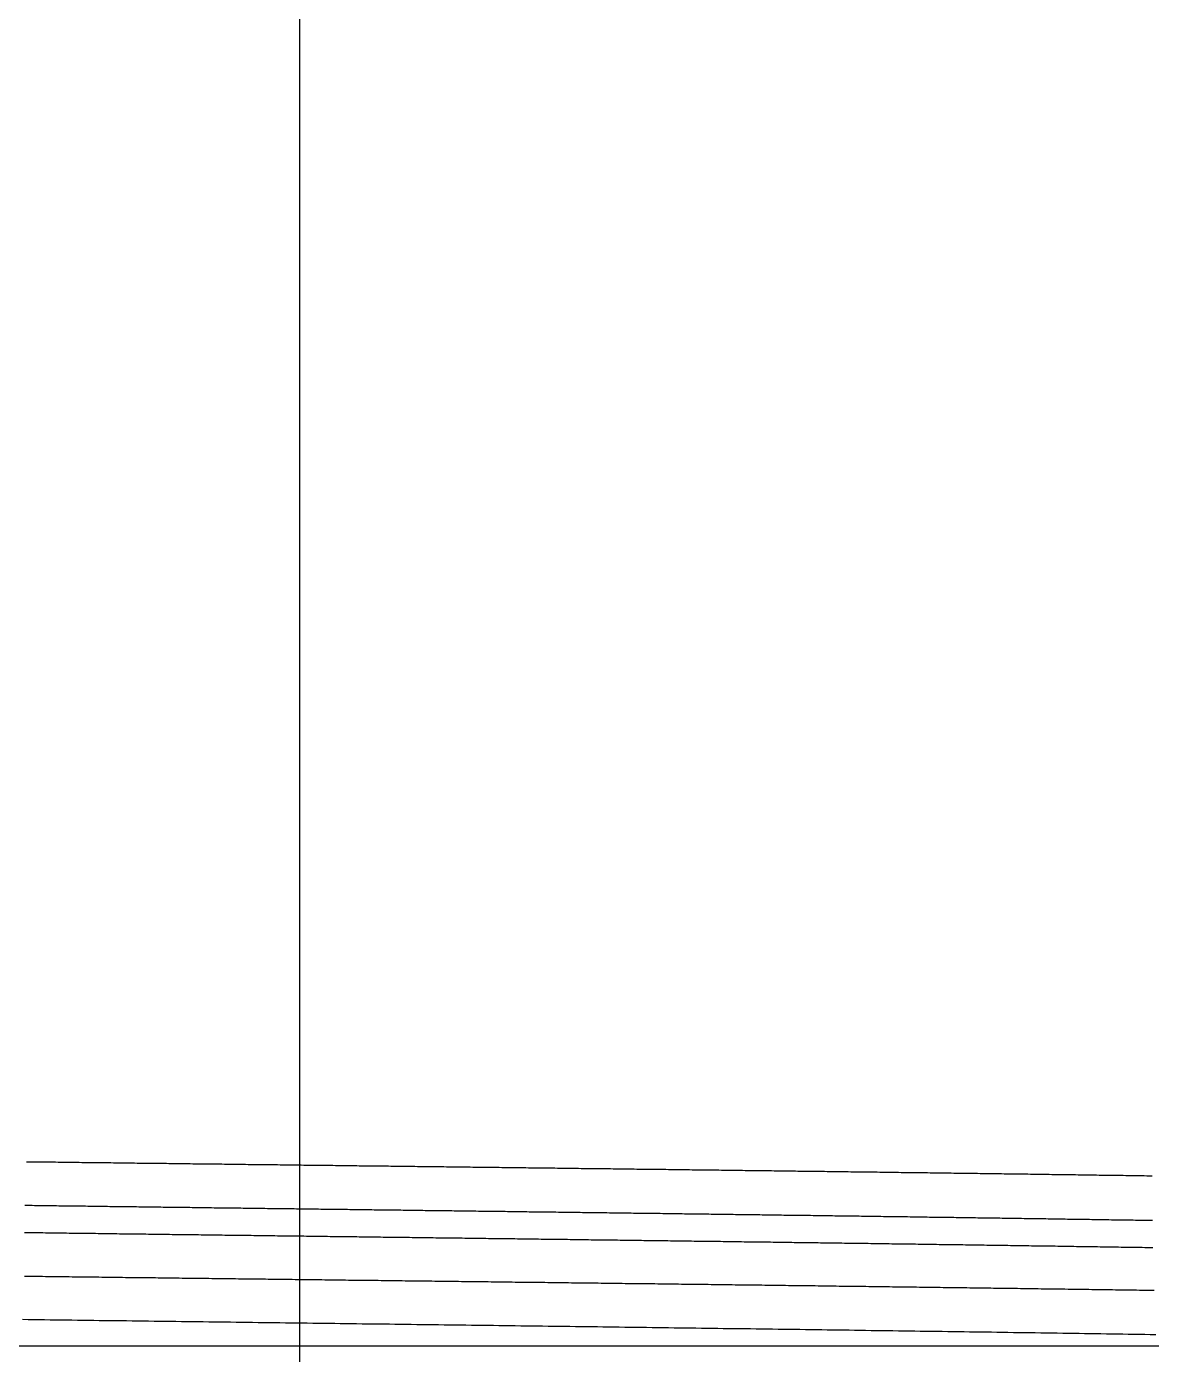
# Model space of a CAD drawing. Header units: millimetres. Extents: x 0 to 3800, y -67 to 2530.
# Drawn here: x 3404.42 to 3419.61, y 911.59 to 929.51 of the extents above; entities that cross this region are included whole.
import ezdxf
from ezdxf.lldxf.tags import DXFTag

# ---------------------------------------------------------------- set-up
doc = ezdxf.new("R2010")
doc.units = ezdxf.units.MM
doc.layers.add('내부선 및 부속', color=4, linetype='Continuous')
doc.layers.add('중심선', color=1, linetype='DASHED')
tags = doc.linetypes.add('DASHDOT', pattern=[70, 31, -13, 13, -13]).pattern_tags.tags
tags[10:11] = [DXFTag(74, 4), DXFTag(75, 0), DXFTag(340, '0'), DXFTag(46, 0.0), DXFTag(50, 0.0), DXFTag(44, 0.0), DXFTag(45, 0.0)]
tags[8:9] = [DXFTag(74, 4), DXFTag(75, 0), DXFTag(340, '0'), DXFTag(46, 0.0), DXFTag(50, 0.0), DXFTag(44, 0.0), DXFTag(45, 0.0)]
tags[6:7] = [DXFTag(74, 4), DXFTag(75, 0), DXFTag(340, '0'), DXFTag(46, 0.0), DXFTag(50, 0.0), DXFTag(44, 0.0), DXFTag(45, 0.0)]
tags[4:5] = [DXFTag(74, 4), DXFTag(75, 0), DXFTag(340, '0'), DXFTag(46, 0.0), DXFTag(50, 0.0), DXFTag(44, 0.0), DXFTag(45, 0.0)]
tags = doc.linetypes.add('DASHED', pattern=[25.72, 12.86, -12.86]).pattern_tags.tags
tags[6:7] = [DXFTag(74, 4), DXFTag(75, 0), DXFTag(340, '0'), DXFTag(46, 0.0), DXFTag(50, 0.0), DXFTag(44, 0.0), DXFTag(45, 0.0)]
tags[4:5] = [DXFTag(74, 4), DXFTag(75, 0), DXFTag(340, '0'), DXFTag(46, 0.0), DXFTag(50, 0.0), DXFTag(44, 0.0), DXFTag(45, 0.0)]

msp = doc.modelspace()

# ---------------------------------------------------------------- linework, layer by layer
at = {"layer": '내부선 및 부속', "linetype": 'Continuous'}
msp.add_line((3387.207, 911.708), (3429.004, 911.708), dxfattribs=at)
at = {"layer": '내부선 및 부속', "linetype": 'Continuous', "flags": 128}
for points in [[(3419.616, 914), (3419.581, 914.001), (3419.545, 914.001), (3419.509, 914.002), (3419.474, 914.002), (3419.438, 914.003), (3419.402, 914.003), (3419.367, 914.004), (3419.331, 914.004), (3419.295, 914.005), (3419.26, 914.005), (3419.224, 914.006), (3419.188, 914.006), (3419.153, 914.007), (3419.117, 914.007), (3419.081, 914.008), (3419.045, 914.008), (3419.01, 914.009), (3418.974, 914.009), (3418.938, 914.01), (3418.903, 914.01), (3418.867, 914.011), (3418.831, 914.011), (3418.796, 914.012), (3418.76, 914.012), (3418.724, 914.013), (3418.689, 914.013), (3418.653, 914.014), (3418.617, 914.014), (3418.582, 914.015), (3418.546, 914.015), (3418.51, 914.016), (3418.475, 914.016), (3418.439, 914.017), (3418.403, 914.017), (3418.368, 914.018), (3418.332, 914.018), (3418.296, 914.019), (3418.261, 914.019), (3418.225, 914.02), (3418.189, 914.02), (3418.153, 914.021), (3418.118, 914.021), (3418.082, 914.022), (3418.046, 914.022), (3418.011, 914.023), (3417.975, 914.023), (3417.939, 914.024), (3417.939, 914.024), (3417.904, 914.024), (3417.868, 914.025), (3417.832, 914.025), (3417.797, 914.026), (3417.761, 914.026), (3417.725, 914.027), (3417.69, 914.027), (3417.654, 914.028), (3417.618, 914.028), (3417.583, 914.029), (3417.547, 914.029), (3417.511, 914.03), (3417.476, 914.03), (3417.44, 914.03), (3417.404, 914.031), (3417.369, 914.031), (3417.333, 914.032), (3417.297, 914.032), (3417.261, 914.033), (3417.226, 914.033), (3417.19, 914.034), (3417.154, 914.034), (3417.119, 914.035), (3417.083, 914.035), (3417.047, 914.036), (3417.012, 914.036), (3416.976, 914.037), (3416.94, 914.037), (3416.905, 914.038), (3416.869, 914.038), (3416.833, 914.039), (3416.798, 914.039), (3416.762, 914.039), (3416.726, 914.04), (3416.691, 914.04), (3416.655, 914.041), (3416.619, 914.041), (3416.584, 914.042), (3416.548, 914.042), (3416.512, 914.043), (3416.477, 914.043), (3416.441, 914.044), (3416.405, 914.044), (3416.369, 914.045), (3416.334, 914.045), (3416.298, 914.046), (3416.262, 914.046), (3416.227, 914.046), (3416.191, 914.047), (3416.155, 914.047), (3416.12, 914.048), (3416.084, 914.048), (3416.048, 914.049), (3416.013, 914.049), (3415.977, 914.05), (3415.941, 914.05), (3415.906, 914.051), (3415.87, 914.051), (3415.834, 914.052), (3415.799, 914.052), (3415.763, 914.052), (3415.727, 914.053), (3415.692, 914.053), (3415.656, 914.054), (3415.62, 914.054), (3415.585, 914.055), (3415.549, 914.055), (3415.513, 914.056), (3415.477, 914.056), (3415.442, 914.057), (3415.406, 914.057), (3415.37, 914.057), (3415.335, 914.058), (3415.299, 914.058), (3415.263, 914.059), (3415.228, 914.059), (3415.192, 914.06), (3415.156, 914.06), (3415.121, 914.061), (3415.085, 914.061), (3415.049, 914.062), (3415.014, 914.062), (3414.978, 914.062), (3414.942, 914.063), (3414.907, 914.063), (3414.871, 914.064), (3414.835, 914.064), (3414.8, 914.065), (3414.764, 914.065), (3414.728, 914.066), (3414.693, 914.066), (3414.657, 914.067), (3414.621, 914.067), (3414.585, 914.067), (3414.55, 914.068), (3414.514, 914.068), (3414.478, 914.069), (3414.443, 914.069), (3414.407, 914.07), (3414.371, 914.07), (3414.371, 914.07), (3414.336, 914.071), (3414.3, 914.071), (3414.264, 914.071), (3414.229, 914.072), (3414.193, 914.072), (3414.157, 914.073), (3414.122, 914.073), (3414.086, 914.074), (3414.05, 914.074), (3414.015, 914.075), (3413.979, 914.075), (3413.943, 914.075), (3413.908, 914.076), (3413.872, 914.076), (3413.836, 914.077), (3413.801, 914.077), (3413.765, 914.078), (3413.729, 914.078), (3413.693, 914.079), (3413.658, 914.079), (3413.622, 914.079), (3413.586, 914.08), (3413.551, 914.08), (3413.515, 914.081), (3413.479, 914.081), (3413.444, 914.082), (3413.408, 914.082), (3413.372, 914.083), (3413.337, 914.083), (3413.301, 914.083), (3413.265, 914.084), (3413.23, 914.084), (3413.194, 914.085), (3413.158, 914.085), (3413.123, 914.086), (3413.087, 914.086), (3413.051, 914.087), (3413.016, 914.087), (3412.98, 914.087), (3412.944, 914.088), (3412.909, 914.088), (3412.873, 914.089), (3412.837, 914.089), (3412.801, 914.09), (3412.766, 914.09), (3412.73, 914.09), (3412.694, 914.091), (3412.659, 914.091), (3412.623, 914.092), (3412.587, 914.092), (3412.552, 914.093), (3412.516, 914.093), (3412.48, 914.094), (3412.445, 914.094), (3412.409, 914.094), (3412.373, 914.095), (3412.338, 914.095), (3412.302, 914.096), (3412.266, 914.096), (3412.231, 914.097), (3412.195, 914.097), (3412.159, 914.097), (3412.124, 914.098), (3412.088, 914.098), (3412.052, 914.099), (3412.017, 914.099), (3411.981, 914.1), (3411.945, 914.1), (3411.909, 914.1), (3411.874, 914.101), (3411.838, 914.101), (3411.802, 914.102), (3411.767, 914.102), (3411.731, 914.103), (3411.695, 914.103), (3411.66, 914.103), (3411.624, 914.104), (3411.588, 914.104), (3411.553, 914.105), (3411.517, 914.105), (3411.481, 914.106), (3411.446, 914.106), (3411.41, 914.107), (3411.374, 914.107), (3411.339, 914.107), (3411.303, 914.108), (3411.267, 914.108), (3411.232, 914.109), (3411.196, 914.109), (3411.16, 914.11), (3411.125, 914.11), (3411.089, 914.11), (3411.053, 914.111), (3411.017, 914.111), (3410.982, 914.112), (3410.946, 914.112), (3410.91, 914.113), (3410.875, 914.113), (3410.839, 914.113), (3410.803, 914.114), (3410.803, 914.114), (3410.768, 914.114), (3410.732, 914.115), (3410.696, 914.115), (3410.661, 914.116), (3410.625, 914.116), (3410.589, 914.116), (3410.554, 914.117), (3410.518, 914.117), (3410.482, 914.118), (3410.447, 914.118), (3410.411, 914.119), (3410.375, 914.119), (3410.34, 914.119), (3410.304, 914.12), (3410.268, 914.12), (3410.232, 914.121), (3410.197, 914.121), (3410.161, 914.122), (3410.125, 914.122), (3410.09, 914.122), (3410.054, 914.123), (3410.018, 914.123), (3409.983, 914.124), (3409.947, 914.124), (3409.911, 914.125), (3409.876, 914.125), (3409.84, 914.125), (3409.804, 914.126), (3409.769, 914.126), (3409.733, 914.127), (3409.697, 914.127), (3409.662, 914.128), (3409.626, 914.128), (3409.59, 914.128), (3409.555, 914.129), (3409.519, 914.129), (3409.483, 914.13), (3409.448, 914.13), (3409.412, 914.131), (3409.376, 914.131), (3409.34, 914.131), (3409.305, 914.132), (3409.269, 914.132), (3409.233, 914.133), (3409.198, 914.133), (3409.162, 914.134), (3409.126, 914.134), (3409.091, 914.134), (3409.055, 914.135), (3409.019, 914.135), (3408.984, 914.136), (3408.948, 914.136), (3408.912, 914.136), (3408.877, 914.137), (3408.841, 914.137), (3408.805, 914.138), (3408.77, 914.138), (3408.734, 914.139), (3408.698, 914.139), (3408.663, 914.139), (3408.627, 914.14), (3408.591, 914.14), (3408.556, 914.141), (3408.52, 914.141), (3408.484, 914.142), (3408.448, 914.142), (3408.413, 914.142), (3408.377, 914.143), (3408.341, 914.143), (3408.306, 914.144), (3408.27, 914.144), (3408.234, 914.145), (3408.199, 914.145), (3408.163, 914.145), (3408.127, 914.146), (3408.092, 914.146), (3408.056, 914.147), (3408.02, 914.147), (3407.985, 914.148), (3407.949, 914.148), (3407.913, 914.148), (3407.878, 914.149), (3407.842, 914.149), (3407.806, 914.15), (3407.771, 914.15), (3407.735, 914.151), (3407.699, 914.151), (3407.664, 914.151), (3407.628, 914.152), (3407.592, 914.152), (3407.556, 914.153), (3407.521, 914.153), (3407.485, 914.154), (3407.449, 914.154), (3407.414, 914.154), (3407.378, 914.155), (3407.342, 914.155), (3407.307, 914.156), (3407.271, 914.156), (3407.235, 914.157), (3407.235, 914.157), (3407.2, 914.157), (3407.164, 914.157), (3407.128, 914.158), (3407.093, 914.158), (3407.057, 914.159), (3407.021, 914.159), (3406.986, 914.16), (3406.95, 914.16), (3406.914, 914.16), (3406.879, 914.161), (3406.843, 914.161), (3406.807, 914.162), (3406.771, 914.162), (3406.736, 914.162), (3406.7, 914.163), (3406.664, 914.163), (3406.629, 914.164), (3406.593, 914.164), (3406.557, 914.165), (3406.522, 914.165), (3406.486, 914.165), (3406.45, 914.166), (3406.415, 914.166), (3406.379, 914.167), (3406.343, 914.167), (3406.308, 914.168), (3406.272, 914.168), (3406.236, 914.168), (3406.201, 914.169), (3406.165, 914.169), (3406.129, 914.17), (3406.094, 914.17), (3406.058, 914.171), (3406.022, 914.171), (3405.987, 914.171), (3405.951, 914.172), (3405.915, 914.172), (3405.879, 914.173), (3405.844, 914.173), (3405.808, 914.174), (3405.772, 914.174), (3405.737, 914.174), (3405.701, 914.175), (3405.665, 914.175), (3405.63, 914.176), (3405.594, 914.176), (3405.558, 914.177), (3405.523, 914.177), (3405.487, 914.177), (3405.451, 914.178), (3405.416, 914.178), (3405.38, 914.179), (3405.344, 914.179), (3405.309, 914.18), (3405.273, 914.18), (3405.237, 914.18), (3405.202, 914.181), (3405.166, 914.181), (3405.13, 914.182), (3405.095, 914.182), (3405.059, 914.183), (3405.023, 914.183), (3404.987, 914.183), (3404.952, 914.184), (3404.916, 914.184), (3404.88, 914.185), (3404.845, 914.185), (3404.809, 914.186), (3404.773, 914.186), (3404.738, 914.187), (3404.702, 914.187), (3404.666, 914.187), (3404.631, 914.188), (3404.595, 914.188), (3404.559, 914.189), (3404.524, 914.189), (3404.488, 914.19), (3404.452, 914.19), (3404.417, 914.19)], [(3404.398, 913.607), (3404.431, 913.607), (3404.464, 913.606), (3404.496, 913.606), (3404.529, 913.605), (3404.562, 913.605), (3404.595, 913.605), (3404.627, 913.604), (3404.66, 913.604), (3404.693, 913.603), (3404.726, 913.603), (3404.758, 913.602), (3404.791, 913.602), (3404.824, 913.602), (3404.857, 913.601), (3404.889, 913.601), (3404.922, 913.6), (3404.955, 913.6), (3404.987, 913.599), (3405.02, 913.599), (3405.053, 913.599), (3405.086, 913.598), (3405.118, 913.598), (3405.118, 913.598), (3405.151, 913.597), (3405.184, 913.597), (3405.217, 913.597), (3405.249, 913.596), (3405.282, 913.596), (3405.315, 913.595), (3405.348, 913.595), (3405.38, 913.594), (3405.413, 913.594), (3405.446, 913.594), (3405.479, 913.593), (3405.511, 913.593), (3405.544, 913.592), (3405.577, 913.592), (3405.61, 913.592), (3405.642, 913.591), (3405.675, 913.591), (3405.708, 913.59), (3405.741, 913.59), (3405.773, 913.589), (3405.806, 913.589), (3405.839, 913.589), (3405.871, 913.588), (3405.904, 913.588), (3405.937, 913.587), (3405.97, 913.587), (3406.002, 913.587), (3406.035, 913.586), (3406.068, 913.586), (3406.101, 913.585), (3406.133, 913.585), (3406.166, 913.584), (3406.199, 913.584), (3406.232, 913.584), (3406.264, 913.583), (3406.297, 913.583), (3406.33, 913.582), (3406.363, 913.582), (3406.395, 913.582), (3406.428, 913.581), (3406.461, 913.581), (3406.494, 913.58), (3406.526, 913.58), (3406.559, 913.579), (3406.592, 913.579), (3406.624, 913.579), (3406.657, 913.578), (3406.69, 913.578), (3406.723, 913.577), (3406.755, 913.577), (3406.788, 913.577), (3406.821, 913.576), (3406.854, 913.576), (3406.886, 913.575), (3406.919, 913.575), (3406.952, 913.574), (3406.985, 913.574), (3407.017, 913.574), (3407.05, 913.573), (3407.083, 913.573), (3407.116, 913.572), (3407.148, 913.572), (3407.181, 913.572), (3407.214, 913.571), (3407.247, 913.571), (3407.279, 913.57), (3407.312, 913.57), (3407.345, 913.569), (3407.378, 913.569), (3407.41, 913.569), (3407.443, 913.568), (3407.476, 913.568), (3407.508, 913.567), (3407.541, 913.567), (3407.574, 913.567), (3407.607, 913.566), (3407.639, 913.566), (3407.672, 913.565), (3407.705, 913.565), (3407.738, 913.565), (3407.77, 913.564), (3407.803, 913.564), (3407.836, 913.563), (3407.869, 913.563), (3407.901, 913.562), (3407.934, 913.562), (3407.967, 913.562), (3408, 913.561), (3408.032, 913.561), (3408.065, 913.56), (3408.098, 913.56), (3408.131, 913.56), (3408.163, 913.559), (3408.196, 913.559), (3408.229, 913.558), (3408.262, 913.558), (3408.294, 913.557), (3408.327, 913.557), (3408.36, 913.557), (3408.392, 913.556), (3408.392, 913.556), (3408.425, 913.556), (3408.458, 913.555), (3408.491, 913.555), (3408.523, 913.555), (3408.556, 913.554), (3408.589, 913.554), (3408.622, 913.553), (3408.654, 913.553), (3408.687, 913.552), (3408.72, 913.552), (3408.753, 913.552), (3408.785, 913.551), (3408.818, 913.551), (3408.851, 913.55), (3408.884, 913.55), (3408.916, 913.55), (3408.949, 913.549), (3408.982, 913.549), (3409.015, 913.548), (3409.047, 913.548), (3409.08, 913.548), (3409.113, 913.547), (3409.146, 913.547), (3409.178, 913.546), (3409.211, 913.546), (3409.244, 913.545), (3409.276, 913.545), (3409.309, 913.545), (3409.342, 913.544), (3409.375, 913.544), (3409.407, 913.543), (3409.44, 913.543), (3409.473, 913.543), (3409.506, 913.542), (3409.538, 913.542), (3409.571, 913.541), (3409.604, 913.541), (3409.637, 913.54), (3409.669, 913.54), (3409.702, 913.54), (3409.735, 913.539), (3409.768, 913.539), (3409.8, 913.538), (3409.833, 913.538), (3409.866, 913.538), (3409.899, 913.537), (3409.931, 913.537), (3409.964, 913.536), (3409.997, 913.536), (3410.029, 913.535), (3410.062, 913.535), (3410.095, 913.535), (3410.128, 913.534), (3410.16, 913.534), (3410.193, 913.533), (3410.226, 913.533), (3410.259, 913.533), (3410.291, 913.532), (3410.324, 913.532), (3410.357, 913.531), (3410.39, 913.531), (3410.422, 913.53), (3410.455, 913.53), (3410.488, 913.53), (3410.521, 913.529), (3410.553, 913.529), (3410.586, 913.528), (3410.619, 913.528), (3410.652, 913.528), (3410.684, 913.527), (3410.717, 913.527), (3410.75, 913.526), (3410.783, 913.526), (3410.815, 913.525), (3410.848, 913.525), (3410.881, 913.525), (3410.913, 913.524), (3410.946, 913.524), (3410.979, 913.523), (3411.012, 913.523), (3411.044, 913.523), (3411.077, 913.522), (3411.11, 913.522), (3411.143, 913.521), (3411.175, 913.521), (3411.208, 913.52), (3411.241, 913.52), (3411.274, 913.52), (3411.306, 913.519), (3411.339, 913.519), (3411.372, 913.518), (3411.405, 913.518), (3411.437, 913.517), (3411.47, 913.517), (3411.503, 913.517), (3411.536, 913.516), (3411.568, 913.516), (3411.601, 913.515), (3411.634, 913.515), (3411.667, 913.515), (3411.667, 913.515), (3411.699, 913.514), (3411.732, 913.514), (3411.765, 913.513), (3411.797, 913.513), (3411.83, 913.512), (3411.863, 913.512), (3411.896, 913.512), (3411.928, 913.511), (3411.961, 913.511), (3411.994, 913.51), (3412.027, 913.51), (3412.059, 913.509), (3412.092, 913.509), (3412.125, 913.509), (3412.158, 913.508), (3412.19, 913.508), (3412.223, 913.507), (3412.256, 913.507), (3412.289, 913.506), (3412.321, 913.506), (3412.354, 913.506), (3412.387, 913.505), (3412.42, 913.505), (3412.452, 913.504), (3412.485, 913.504), (3412.518, 913.504), (3412.55, 913.503), (3412.583, 913.503), (3412.616, 913.502), (3412.649, 913.502), (3412.681, 913.501), (3412.714, 913.501), (3412.747, 913.501), (3412.78, 913.5), (3412.812, 913.5), (3412.845, 913.499), (3412.878, 913.499), (3412.911, 913.498), (3412.943, 913.498), (3412.976, 913.498), (3413.009, 913.497), (3413.042, 913.497), (3413.074, 913.496), (3413.107, 913.496), (3413.14, 913.495), (3413.173, 913.495), (3413.205, 913.495), (3413.238, 913.494), (3413.271, 913.494), (3413.304, 913.493), (3413.336, 913.493), (3413.369, 913.492), (3413.402, 913.492), (3413.434, 913.492), (3413.467, 913.491), (3413.5, 913.491), (3413.533, 913.49), (3413.565, 913.49), (3413.598, 913.489), (3413.631, 913.489), (3413.664, 913.488), (3413.696, 913.488), (3413.729, 913.488), (3413.762, 913.487), (3413.795, 913.487), (3413.827, 913.486), (3413.86, 913.486), (3413.893, 913.485), (3413.926, 913.485), (3413.958, 913.485), (3413.991, 913.484), (3414.024, 913.484), (3414.057, 913.483), (3414.089, 913.483), (3414.122, 913.482), (3414.155, 913.482), (3414.187, 913.482), (3414.22, 913.481), (3414.253, 913.481), (3414.286, 913.48), (3414.318, 913.48), (3414.351, 913.479), (3414.384, 913.479), (3414.417, 913.478), (3414.449, 913.478), (3414.482, 913.478), (3414.515, 913.477), (3414.548, 913.477), (3414.58, 913.476), (3414.613, 913.476), (3414.646, 913.475), (3414.679, 913.475), (3414.711, 913.475), (3414.744, 913.474), (3414.777, 913.474), (3414.81, 913.473), (3414.842, 913.473), (3414.875, 913.472), (3414.908, 913.472), (3414.941, 913.471), (3414.941, 913.471), (3414.973, 913.471), (3415.006, 913.471), (3415.039, 913.47), (3415.071, 913.47), (3415.104, 913.469), (3415.137, 913.469), (3415.17, 913.468), (3415.202, 913.468), (3415.235, 913.467), (3415.268, 913.467), (3415.301, 913.467), (3415.333, 913.466), (3415.366, 913.466), (3415.399, 913.465), (3415.432, 913.465), (3415.464, 913.464), (3415.497, 913.464), (3415.53, 913.463), (3415.563, 913.463), (3415.595, 913.462), (3415.628, 913.462), (3415.661, 913.462), (3415.694, 913.461), (3415.726, 913.461), (3415.759, 913.46), (3415.792, 913.46), (3415.824, 913.459), (3415.857, 913.459), (3415.89, 913.458), (3415.923, 913.458), (3415.955, 913.458), (3415.988, 913.457), (3416.021, 913.457), (3416.054, 913.456), (3416.086, 913.456), (3416.119, 913.455), (3416.152, 913.455), (3416.185, 913.454), (3416.217, 913.454), (3416.25, 913.453), (3416.283, 913.453), (3416.316, 913.453), (3416.348, 913.452), (3416.381, 913.452), (3416.414, 913.451), (3416.447, 913.451), (3416.479, 913.45), (3416.512, 913.45), (3416.545, 913.449), (3416.578, 913.449), (3416.61, 913.448), (3416.643, 913.448), (3416.676, 913.447), (3416.708, 913.447), (3416.741, 913.447), (3416.774, 913.446), (3416.807, 913.446), (3416.839, 913.445), (3416.872, 913.445), (3416.905, 913.444), (3416.938, 913.444), (3416.97, 913.443), (3417.003, 913.443), (3417.036, 913.442), (3417.069, 913.442), (3417.101, 913.441), (3417.134, 913.441), (3417.167, 913.44), (3417.2, 913.44), (3417.232, 913.44), (3417.265, 913.439), (3417.298, 913.439), (3417.331, 913.438), (3417.363, 913.438), (3417.396, 913.437), (3417.429, 913.437), (3417.461, 913.436), (3417.494, 913.436), (3417.527, 913.435), (3417.56, 913.435), (3417.592, 913.434), (3417.625, 913.434), (3417.658, 913.433), (3417.691, 913.433), (3417.723, 913.432), (3417.756, 913.432), (3417.789, 913.431), (3417.822, 913.431), (3417.854, 913.431), (3417.887, 913.43), (3417.92, 913.43), (3417.953, 913.429), (3417.985, 913.429), (3418.018, 913.428), (3418.051, 913.428), (3418.084, 913.427), (3418.116, 913.427), (3418.149, 913.426), (3418.182, 913.426), (3418.214, 913.425), (3418.214, 913.425), (3418.247, 913.425), (3418.28, 913.424), (3418.313, 913.424), (3418.345, 913.423), (3418.378, 913.423), (3418.411, 913.422), (3418.444, 913.422), (3418.476, 913.421), (3418.509, 913.421), (3418.542, 913.42), (3418.575, 913.42), (3418.607, 913.419), (3418.64, 913.419), (3418.673, 913.418), (3418.706, 913.418), (3418.738, 913.417), (3418.771, 913.417), (3418.804, 913.416), (3418.837, 913.416), (3418.869, 913.415), (3418.902, 913.415), (3418.935, 913.414), (3418.967, 913.414), (3419, 913.413), (3419.033, 913.413), (3419.066, 913.412), (3419.098, 913.412), (3419.131, 913.411), (3419.164, 913.411), (3419.197, 913.41), (3419.229, 913.41), (3419.262, 913.409), (3419.295, 913.409), (3419.328, 913.408), (3419.36, 913.408), (3419.393, 913.407), (3419.426, 913.407), (3419.459, 913.406), (3419.491, 913.406), (3419.524, 913.405), (3419.557, 913.405), (3419.59, 913.404), (3419.622, 913.404)], [(3404.392, 913.24), (3404.427, 913.239), (3404.463, 913.239), (3404.499, 913.239), (3404.534, 913.238), (3404.57, 913.238), (3404.605, 913.237), (3404.641, 913.237), (3404.677, 913.236), (3404.712, 913.236), (3404.748, 913.235), (3404.783, 913.235), (3404.819, 913.234), (3404.855, 913.234), (3404.89, 913.233), (3404.926, 913.233), (3404.961, 913.233), (3404.997, 913.232), (3405.033, 913.232), (3405.068, 913.231), (3405.104, 913.231), (3405.139, 913.23), (3405.175, 913.23), (3405.211, 913.229), (3405.246, 913.229), (3405.282, 913.228), (3405.317, 913.228), (3405.353, 913.228), (3405.388, 913.227), (3405.424, 913.227), (3405.46, 913.226), (3405.495, 913.226), (3405.531, 913.225), (3405.566, 913.225), (3405.602, 913.224), (3405.638, 913.224), (3405.673, 913.223), (3405.709, 913.223), (3405.744, 913.223), (3405.78, 913.222), (3405.816, 913.222), (3405.851, 913.221), (3405.887, 913.221), (3405.922, 913.22), (3405.958, 913.22), (3405.994, 913.219), (3406.029, 913.219), (3406.065, 913.218), (3406.1, 913.218), (3406.136, 913.218), (3406.172, 913.217), (3406.207, 913.217), (3406.243, 913.216), (3406.278, 913.216), (3406.314, 913.215), (3406.35, 913.215), (3406.385, 913.214), (3406.421, 913.214), (3406.456, 913.213), (3406.492, 913.213), (3406.527, 913.213), (3406.527, 913.213), (3406.563, 913.212), (3406.599, 913.212), (3406.634, 913.211), (3406.67, 913.211), (3406.705, 913.21), (3406.741, 913.21), (3406.777, 913.209), (3406.812, 913.209), (3406.848, 913.209), (3406.883, 913.208), (3406.919, 913.208), (3406.955, 913.207), (3406.99, 913.207), (3407.026, 913.206), (3407.061, 913.206), (3407.097, 913.205), (3407.133, 913.205), (3407.168, 913.204), (3407.204, 913.204), (3407.239, 913.204), (3407.275, 913.203), (3407.311, 913.203), (3407.346, 913.202), (3407.382, 913.202), (3407.417, 913.201), (3407.453, 913.201), (3407.489, 913.2), (3407.524, 913.2), (3407.56, 913.199), (3407.595, 913.199), (3407.631, 913.199), (3407.666, 913.198), (3407.702, 913.198), (3407.738, 913.197), (3407.773, 913.197), (3407.809, 913.196), (3407.844, 913.196), (3407.88, 913.195), (3407.916, 913.195), (3407.951, 913.195), (3407.987, 913.194), (3408.022, 913.194), (3408.058, 913.193), (3408.094, 913.193), (3408.129, 913.192), (3408.165, 913.192), (3408.2, 913.191), (3408.236, 913.191), (3408.272, 913.19), (3408.307, 913.19), (3408.343, 913.19), (3408.378, 913.189), (3408.414, 913.189), (3408.45, 913.188), (3408.485, 913.188), (3408.521, 913.187), (3408.556, 913.187), (3408.592, 913.186), (3408.628, 913.186), (3408.663, 913.186), (3408.699, 913.185), (3408.734, 913.185), (3408.77, 913.184), (3408.806, 913.184), (3408.841, 913.183), (3408.877, 913.183), (3408.912, 913.182), (3408.948, 913.182), (3408.983, 913.181), (3409.019, 913.181), (3409.055, 913.181), (3409.09, 913.18), (3409.126, 913.18), (3409.161, 913.179), (3409.197, 913.179), (3409.233, 913.178), (3409.268, 913.178), (3409.304, 913.177), (3409.339, 913.177), (3409.375, 913.177), (3409.411, 913.176), (3409.446, 913.176), (3409.482, 913.175), (3409.517, 913.175), (3409.553, 913.174), (3409.589, 913.174), (3409.624, 913.173), (3409.66, 913.173), (3409.695, 913.172), (3409.731, 913.172), (3409.767, 913.172), (3409.802, 913.171), (3409.838, 913.171), (3409.873, 913.17), (3409.909, 913.17), (3409.945, 913.169), (3409.98, 913.169), (3410.016, 913.168), (3410.051, 913.168), (3410.087, 913.167), (3410.087, 913.167), (3410.122, 913.167), (3410.158, 913.167), (3410.194, 913.166), (3410.229, 913.166), (3410.265, 913.165), (3410.3, 913.165), (3410.336, 913.164), (3410.372, 913.164), (3410.407, 913.163), (3410.443, 913.163), (3410.478, 913.162), (3410.514, 913.162), (3410.55, 913.162), (3410.585, 913.161), (3410.621, 913.161), (3410.656, 913.16), (3410.692, 913.16), (3410.728, 913.159), (3410.763, 913.159), (3410.799, 913.158), (3410.834, 913.158), (3410.87, 913.157), (3410.906, 913.157), (3410.941, 913.157), (3410.977, 913.156), (3411.012, 913.156), (3411.048, 913.155), (3411.084, 913.155), (3411.119, 913.154), (3411.155, 913.154), (3411.19, 913.153), (3411.226, 913.153), (3411.261, 913.152), (3411.297, 913.152), (3411.333, 913.152), (3411.368, 913.151), (3411.404, 913.151), (3411.439, 913.15), (3411.475, 913.15), (3411.511, 913.149), (3411.546, 913.149), (3411.582, 913.148), (3411.617, 913.148), (3411.653, 913.147), (3411.689, 913.147), (3411.724, 913.147), (3411.76, 913.146), (3411.795, 913.146), (3411.831, 913.145), (3411.867, 913.145), (3411.902, 913.144), (3411.938, 913.144), (3411.973, 913.143), (3412.009, 913.143), (3412.045, 913.142), (3412.08, 913.142), (3412.116, 913.141), (3412.151, 913.141), (3412.187, 913.141), (3412.223, 913.14), (3412.258, 913.14), (3412.294, 913.139), (3412.329, 913.139), (3412.365, 913.138), (3412.4, 913.138), (3412.436, 913.137), (3412.472, 913.137), (3412.507, 913.136), (3412.543, 913.136), (3412.578, 913.135), (3412.614, 913.135), (3412.65, 913.135), (3412.685, 913.134), (3412.721, 913.134), (3412.756, 913.133), (3412.792, 913.133), (3412.828, 913.132), (3412.863, 913.132), (3412.899, 913.131), (3412.934, 913.131), (3412.97, 913.13), (3413.006, 913.13), (3413.041, 913.129), (3413.077, 913.129), (3413.112, 913.128), (3413.148, 913.128), (3413.184, 913.128), (3413.219, 913.127), (3413.255, 913.127), (3413.29, 913.126), (3413.326, 913.126), (3413.362, 913.125), (3413.397, 913.125), (3413.433, 913.124), (3413.468, 913.124), (3413.504, 913.123), (3413.54, 913.123), (3413.575, 913.122), (3413.611, 913.122), (3413.646, 913.121), (3413.646, 913.121), (3413.682, 913.121), (3413.717, 913.121), (3413.753, 913.12), (3413.789, 913.12), (3413.824, 913.119), (3413.86, 913.119), (3413.895, 913.118), (3413.931, 913.118), (3413.967, 913.117), (3414.002, 913.117), (3414.038, 913.116), (3414.073, 913.116), (3414.109, 913.115), (3414.145, 913.115), (3414.18, 913.114), (3414.216, 913.114), (3414.251, 913.113), (3414.287, 913.113), (3414.323, 913.112), (3414.358, 913.112), (3414.394, 913.112), (3414.429, 913.111), (3414.465, 913.111), (3414.501, 913.11), (3414.536, 913.11), (3414.572, 913.109), (3414.607, 913.109), (3414.643, 913.108), (3414.679, 913.108), (3414.714, 913.107), (3414.75, 913.107), (3414.785, 913.106), (3414.821, 913.106), (3414.856, 913.105), (3414.892, 913.105), (3414.928, 913.104), (3414.963, 913.104), (3414.999, 913.103), (3415.034, 913.103), (3415.07, 913.102), (3415.106, 913.102), (3415.141, 913.101), (3415.177, 913.101), (3415.212, 913.1), (3415.248, 913.1), (3415.284, 913.099), (3415.319, 913.099), (3415.355, 913.099), (3415.39, 913.098), (3415.426, 913.098), (3415.462, 913.097), (3415.497, 913.097), (3415.533, 913.096), (3415.568, 913.096), (3415.604, 913.095), (3415.64, 913.095), (3415.675, 913.094), (3415.711, 913.094), (3415.746, 913.093), (3415.782, 913.093), (3415.817, 913.092), (3415.853, 913.092), (3415.889, 913.091), (3415.924, 913.091), (3415.96, 913.09), (3415.995, 913.09), (3416.031, 913.089), (3416.067, 913.089), (3416.102, 913.088), (3416.138, 913.088), (3416.173, 913.087), (3416.209, 913.087), (3416.245, 913.086), (3416.28, 913.086), (3416.316, 913.085), (3416.351, 913.085), (3416.387, 913.084), (3416.423, 913.084), (3416.458, 913.083), (3416.494, 913.083), (3416.529, 913.082), (3416.565, 913.082), (3416.601, 913.081), (3416.636, 913.081), (3416.672, 913.08), (3416.707, 913.08), (3416.743, 913.079), (3416.779, 913.079), (3416.814, 913.078), (3416.85, 913.078), (3416.885, 913.077), (3416.921, 913.077), (3416.956, 913.076), (3416.992, 913.076), (3417.028, 913.075), (3417.063, 913.075), (3417.099, 913.074), (3417.134, 913.074), (3417.17, 913.073), (3417.206, 913.073), (3417.206, 913.073), (3417.241, 913.072), (3417.277, 913.072), (3417.312, 913.071), (3417.348, 913.071), (3417.384, 913.07), (3417.419, 913.07), (3417.455, 913.069), (3417.49, 913.069), (3417.526, 913.068), (3417.562, 913.068), (3417.597, 913.067), (3417.633, 913.066), (3417.668, 913.066), (3417.704, 913.065), (3417.74, 913.065), (3417.775, 913.064), (3417.811, 913.064), (3417.846, 913.063), (3417.882, 913.063), (3417.918, 913.062), (3417.953, 913.062), (3417.989, 913.061), (3418.024, 913.061), (3418.06, 913.06), (3418.095, 913.06), (3418.131, 913.059), (3418.167, 913.059), (3418.202, 913.058), (3418.238, 913.058), (3418.273, 913.057), (3418.309, 913.057), (3418.345, 913.056), (3418.38, 913.055), (3418.416, 913.055), (3418.451, 913.054), (3418.487, 913.054), (3418.523, 913.053), (3418.558, 913.053), (3418.594, 913.052), (3418.629, 913.052), (3418.665, 913.051), (3418.701, 913.051), (3418.736, 913.05), (3418.772, 913.05), (3418.807, 913.049), (3418.843, 913.048), (3418.879, 913.048), (3418.914, 913.047), (3418.95, 913.047), (3418.985, 913.046), (3419.021, 913.046), (3419.056, 913.045), (3419.092, 913.045), (3419.128, 913.044), (3419.163, 913.044), (3419.199, 913.043), (3419.234, 913.042), (3419.27, 913.042), (3419.306, 913.041), (3419.341, 913.041), (3419.377, 913.04), (3419.412, 913.04), (3419.448, 913.039), (3419.484, 913.039), (3419.519, 913.038), (3419.555, 913.037), (3419.59, 913.037), (3419.626, 913.036)], [(3404.393, 912.651), (3404.433, 912.65), (3404.473, 912.65), (3404.513, 912.649), (3404.553, 912.649), (3404.593, 912.648), (3404.634, 912.648), (3404.674, 912.647), (3404.714, 912.647), (3404.754, 912.646), (3404.794, 912.646), (3404.834, 912.646), (3404.874, 912.645), (3404.914, 912.645), (3404.955, 912.644), (3404.995, 912.644), (3405.035, 912.643), (3405.075, 912.643), (3405.115, 912.642), (3405.155, 912.642), (3405.195, 912.641), (3405.236, 912.641), (3405.276, 912.64), (3405.316, 912.64), (3405.356, 912.639), (3405.396, 912.639), (3405.436, 912.638), (3405.476, 912.638), (3405.517, 912.637), (3405.557, 912.637), (3405.597, 912.636), (3405.637, 912.636), (3405.677, 912.635), (3405.717, 912.635), (3405.757, 912.634), (3405.797, 912.634), (3405.838, 912.633), (3405.878, 912.633), (3405.918, 912.632), (3405.958, 912.632), (3405.998, 912.632), (3406.038, 912.631), (3406.078, 912.631), (3406.119, 912.63), (3406.159, 912.63), (3406.199, 912.629), (3406.239, 912.629), (3406.279, 912.628), (3406.319, 912.628), (3406.359, 912.627), (3406.4, 912.627), (3406.44, 912.626), (3406.48, 912.626), (3406.52, 912.625), (3406.56, 912.625), (3406.6, 912.624), (3406.64, 912.624), (3406.681, 912.623), (3406.721, 912.623), (3406.761, 912.622), (3406.801, 912.622), (3406.841, 912.621), (3406.881, 912.621), (3406.921, 912.62), (3406.961, 912.62), (3407.002, 912.619), (3407.042, 912.619), (3407.082, 912.619), (3407.122, 912.618), (3407.162, 912.618), (3407.202, 912.617), (3407.242, 912.617), (3407.283, 912.616), (3407.323, 912.616), (3407.363, 912.615), (3407.403, 912.615), (3407.443, 912.614), (3407.483, 912.614), (3407.523, 912.613), (3407.564, 912.613), (3407.604, 912.612), (3407.644, 912.612), (3407.644, 912.612), (3407.684, 912.611), (3407.724, 912.611), (3407.764, 912.61), (3407.804, 912.61), (3407.844, 912.609), (3407.885, 912.609), (3407.925, 912.608), (3407.965, 912.608), (3408.005, 912.608), (3408.045, 912.607), (3408.085, 912.607), (3408.125, 912.606), (3408.166, 912.606), (3408.206, 912.605), (3408.246, 912.605), (3408.286, 912.604), (3408.326, 912.604), (3408.366, 912.603), (3408.406, 912.603), (3408.447, 912.602), (3408.487, 912.602), (3408.527, 912.601), (3408.567, 912.601), (3408.607, 912.6), (3408.647, 912.6), (3408.687, 912.599), (3408.727, 912.599), (3408.768, 912.598), (3408.808, 912.598), (3408.848, 912.597), (3408.888, 912.597), (3408.928, 912.596), (3408.968, 912.596), (3409.008, 912.596), (3409.049, 912.595), (3409.089, 912.595), (3409.129, 912.594), (3409.169, 912.594), (3409.209, 912.593), (3409.249, 912.593), (3409.289, 912.592), (3409.33, 912.592), (3409.37, 912.591), (3409.41, 912.591), (3409.45, 912.59), (3409.49, 912.59), (3409.53, 912.589), (3409.57, 912.589), (3409.61, 912.588), (3409.651, 912.588), (3409.691, 912.587), (3409.731, 912.587), (3409.771, 912.586), (3409.811, 912.586), (3409.851, 912.585), (3409.891, 912.585), (3409.932, 912.584), (3409.972, 912.584), (3410.012, 912.584), (3410.052, 912.583), (3410.092, 912.583), (3410.132, 912.582), (3410.172, 912.582), (3410.213, 912.581), (3410.253, 912.581), (3410.293, 912.58), (3410.333, 912.58), (3410.373, 912.579), (3410.413, 912.579), (3410.453, 912.578), (3410.493, 912.578), (3410.534, 912.577), (3410.574, 912.577), (3410.614, 912.576), (3410.654, 912.576), (3410.694, 912.575), (3410.734, 912.575), (3410.774, 912.574), (3410.815, 912.574), (3410.855, 912.573), (3410.895, 912.573), (3410.935, 912.572), (3410.975, 912.572), (3411.015, 912.571), (3411.055, 912.571), (3411.096, 912.57), (3411.136, 912.57), (3411.176, 912.57), (3411.216, 912.569), (3411.256, 912.569), (3411.296, 912.568), (3411.336, 912.568), (3411.376, 912.567), (3411.417, 912.567), (3411.457, 912.566), (3411.497, 912.566), (3411.537, 912.565), (3411.577, 912.565), (3411.617, 912.564), (3411.657, 912.564), (3411.657, 912.564), (3411.698, 912.563), (3411.738, 912.563), (3411.778, 912.562), (3411.818, 912.562), (3411.858, 912.561), (3411.898, 912.561), (3411.938, 912.56), (3411.979, 912.56), (3412.019, 912.559), (3412.059, 912.559), (3412.099, 912.558), (3412.139, 912.558), (3412.179, 912.557), (3412.219, 912.557), (3412.26, 912.556), (3412.3, 912.556), (3412.34, 912.555), (3412.38, 912.555), (3412.42, 912.554), (3412.46, 912.554), (3412.5, 912.553), (3412.54, 912.553), (3412.581, 912.552), (3412.621, 912.552), (3412.661, 912.551), (3412.701, 912.551), (3412.741, 912.55), (3412.781, 912.55), (3412.821, 912.55), (3412.862, 912.549), (3412.902, 912.549), (3412.942, 912.548), (3412.982, 912.548), (3413.022, 912.547), (3413.062, 912.547), (3413.102, 912.546), (3413.143, 912.546), (3413.183, 912.545), (3413.223, 912.545), (3413.263, 912.544), (3413.303, 912.544), (3413.343, 912.543), (3413.383, 912.543), (3413.423, 912.542), (3413.464, 912.542), (3413.504, 912.541), (3413.544, 912.541), (3413.584, 912.54), (3413.624, 912.54), (3413.664, 912.539), (3413.704, 912.539), (3413.745, 912.538), (3413.785, 912.538), (3413.825, 912.537), (3413.865, 912.537), (3413.905, 912.536), (3413.945, 912.536), (3413.985, 912.535), (3414.026, 912.535), (3414.066, 912.534), (3414.106, 912.534), (3414.146, 912.533), (3414.186, 912.533), (3414.226, 912.532), (3414.266, 912.532), (3414.306, 912.531), (3414.347, 912.531), (3414.387, 912.53), (3414.427, 912.53), (3414.467, 912.529), (3414.507, 912.529), (3414.547, 912.528), (3414.587, 912.528), (3414.628, 912.527), (3414.668, 912.527), (3414.708, 912.526), (3414.748, 912.526), (3414.788, 912.525), (3414.828, 912.525), (3414.868, 912.524), (3414.909, 912.524), (3414.949, 912.523), (3414.989, 912.523), (3415.029, 912.522), (3415.069, 912.522), (3415.109, 912.521), (3415.149, 912.52), (3415.189, 912.52), (3415.23, 912.519), (3415.27, 912.519), (3415.31, 912.518), (3415.35, 912.518), (3415.39, 912.517), (3415.43, 912.517), (3415.47, 912.516), (3415.511, 912.516), (3415.551, 912.515), (3415.591, 912.515), (3415.631, 912.514), (3415.671, 912.514), (3415.671, 912.514), (3415.711, 912.513), (3415.751, 912.513), (3415.792, 912.512), (3415.832, 912.512), (3415.872, 912.511), (3415.912, 912.511), (3415.952, 912.51), (3415.992, 912.51), (3416.032, 912.509), (3416.072, 912.509), (3416.113, 912.508), (3416.153, 912.508), (3416.193, 912.507), (3416.233, 912.507), (3416.273, 912.506), (3416.313, 912.506), (3416.353, 912.505), (3416.394, 912.504), (3416.434, 912.504), (3416.474, 912.503), (3416.514, 912.503), (3416.554, 912.502), (3416.594, 912.502), (3416.634, 912.501), (3416.675, 912.501), (3416.715, 912.5), (3416.755, 912.5), (3416.795, 912.499), (3416.835, 912.499), (3416.875, 912.498), (3416.915, 912.498), (3416.955, 912.497), (3416.996, 912.497), (3417.036, 912.496), (3417.076, 912.495), (3417.116, 912.495), (3417.156, 912.494), (3417.196, 912.494), (3417.236, 912.493), (3417.277, 912.493), (3417.317, 912.492), (3417.357, 912.492), (3417.397, 912.491), (3417.437, 912.491), (3417.477, 912.49), (3417.517, 912.49), (3417.557, 912.489), (3417.598, 912.489), (3417.638, 912.488), (3417.678, 912.487), (3417.718, 912.487), (3417.758, 912.486), (3417.798, 912.486), (3417.838, 912.485), (3417.879, 912.485), (3417.919, 912.484), (3417.959, 912.484), (3417.999, 912.483), (3418.039, 912.483), (3418.079, 912.482), (3418.119, 912.481), (3418.16, 912.481), (3418.2, 912.48), (3418.24, 912.48), (3418.28, 912.479), (3418.32, 912.479), (3418.36, 912.478), (3418.4, 912.478), (3418.44, 912.477), (3418.481, 912.476), (3418.521, 912.476), (3418.561, 912.475), (3418.601, 912.475), (3418.641, 912.474), (3418.681, 912.474), (3418.721, 912.473), (3418.762, 912.473), (3418.802, 912.472), (3418.842, 912.471), (3418.882, 912.471), (3418.922, 912.47), (3418.962, 912.47), (3419.002, 912.469), (3419.043, 912.469), (3419.083, 912.468), (3419.123, 912.467), (3419.163, 912.467), (3419.203, 912.466), (3419.243, 912.466), (3419.283, 912.465), (3419.323, 912.465), (3419.364, 912.464), (3419.404, 912.464), (3419.444, 912.463), (3419.484, 912.462), (3419.524, 912.462), (3419.564, 912.461), (3419.604, 912.461), (3419.645, 912.46)], [(3404.367, 912.068), (3404.441, 912.067), (3404.515, 912.066), (3404.589, 912.065), (3404.663, 912.064), (3404.737, 912.063), (3404.811, 912.062), (3404.884, 912.061), (3404.958, 912.06), (3405.032, 912.059), (3405.106, 912.058), (3405.18, 912.057), (3405.254, 912.056), (3405.328, 912.055), (3405.402, 912.054), (3405.476, 912.053), (3405.55, 912.052), (3405.624, 912.052), (3405.697, 912.051), (3405.771, 912.05), (3405.845, 912.049), (3405.919, 912.048), (3405.993, 912.047), (3406.067, 912.046), (3406.141, 912.045), (3406.215, 912.044), (3406.289, 912.043), (3406.363, 912.042), (3406.436, 912.041), (3406.51, 912.04), (3406.584, 912.039), (3406.658, 912.038), (3406.732, 912.037), (3406.806, 912.037), (3406.88, 912.036), (3406.954, 912.035), (3407.028, 912.034), (3407.102, 912.033), (3407.175, 912.032), (3407.249, 912.031), (3407.323, 912.03), (3407.397, 912.029), (3407.471, 912.028), (3407.545, 912.027), (3407.619, 912.026), (3407.693, 912.025), (3407.767, 912.024), (3407.841, 912.023), (3407.914, 912.022), (3407.988, 912.022), (3408.062, 912.021), (3408.136, 912.02), (3408.21, 912.019), (3408.284, 912.018), (3408.358, 912.017), (3408.432, 912.016), (3408.506, 912.015), (3408.58, 912.014), (3408.654, 912.013), (3408.727, 912.012), (3408.801, 912.011), (3408.875, 912.01), (3408.949, 912.009), (3409.023, 912.008), (3409.097, 912.008), (3409.171, 912.007), (3409.245, 912.006), (3409.319, 912.005), (3409.393, 912.004), (3409.466, 912.003), (3409.54, 912.002), (3409.614, 912.001), (3409.688, 912), (3409.762, 911.999), (3409.836, 911.998), (3409.91, 911.997), (3409.984, 911.996), (3410.058, 911.995), (3410.132, 911.994), (3410.205, 911.993), (3410.279, 911.992), (3410.353, 911.992), (3410.427, 911.991), (3410.501, 911.99), (3410.575, 911.989), (3410.649, 911.988), (3410.723, 911.987), (3410.797, 911.986), (3410.871, 911.985), (3410.944, 911.984), (3411.018, 911.983), (3411.018, 911.983), (3411.092, 911.982), (3411.166, 911.981), (3411.24, 911.98), (3411.314, 911.979), (3411.388, 911.978), (3411.462, 911.977), (3411.536, 911.976), (3411.61, 911.975), (3411.684, 911.974), (3411.757, 911.974), (3411.831, 911.973), (3411.905, 911.972), (3411.979, 911.971), (3412.053, 911.97), (3412.127, 911.969), (3412.201, 911.968), (3412.275, 911.967), (3412.349, 911.966), (3412.423, 911.965), (3412.496, 911.964), (3412.57, 911.963), (3412.644, 911.962), (3412.718, 911.961), (3412.792, 911.96), (3412.866, 911.959), (3412.94, 911.958), (3413.014, 911.957), (3413.088, 911.956), (3413.162, 911.955), (3413.235, 911.954), (3413.309, 911.953), (3413.383, 911.952), (3413.457, 911.951), (3413.531, 911.95), (3413.605, 911.949), (3413.679, 911.948), (3413.753, 911.947), (3413.827, 911.946), (3413.901, 911.945), (3413.974, 911.945), (3414.048, 911.944), (3414.122, 911.943), (3414.196, 911.942), (3414.27, 911.941), (3414.344, 911.94), (3414.418, 911.939), (3414.492, 911.938), (3414.566, 911.937), (3414.64, 911.936), (3414.713, 911.935), (3414.787, 911.934), (3414.861, 911.933), (3414.935, 911.932), (3415.009, 911.931), (3415.083, 911.93), (3415.157, 911.929), (3415.231, 911.928), (3415.305, 911.927), (3415.379, 911.926), (3415.452, 911.925), (3415.526, 911.924), (3415.6, 911.923), (3415.674, 911.922), (3415.748, 911.92), (3415.822, 911.919), (3415.896, 911.918), (3415.97, 911.917), (3416.044, 911.916), (3416.118, 911.915), (3416.192, 911.914), (3416.265, 911.913), (3416.339, 911.912), (3416.413, 911.911), (3416.487, 911.91), (3416.561, 911.909), (3416.635, 911.908), (3416.709, 911.907), (3416.783, 911.906), (3416.857, 911.905), (3416.931, 911.904), (3417.004, 911.903), (3417.078, 911.902), (3417.152, 911.901), (3417.226, 911.9), (3417.3, 911.899), (3417.374, 911.898), (3417.448, 911.897), (3417.522, 911.895), (3417.596, 911.894), (3417.67, 911.893), (3417.743, 911.892), (3417.817, 911.891), (3417.891, 911.89), (3417.965, 911.889), (3418.039, 911.888), (3418.113, 911.887), (3418.187, 911.886), (3418.261, 911.885), (3418.335, 911.884), (3418.409, 911.882), (3418.409, 911.882), (3418.482, 911.881), (3418.556, 911.88), (3418.63, 911.879), (3418.704, 911.878), (3418.778, 911.877), (3418.852, 911.876), (3418.926, 911.875), (3419, 911.874), (3419.074, 911.872), (3419.148, 911.871), (3419.221, 911.87), (3419.295, 911.869), (3419.369, 911.868), (3419.443, 911.867), (3419.517, 911.866), (3419.591, 911.865), (3419.665, 911.863)]]:
    msp.add_lwpolyline(points, dxfattribs=at)
at = {"layer": '중심선', "linetype": 'DASHDOT'}
msp.add_line((3408.105, 1128.027), (3408.105, 231.218), dxfattribs=at)

doc.saveas('drawing.dxf')
